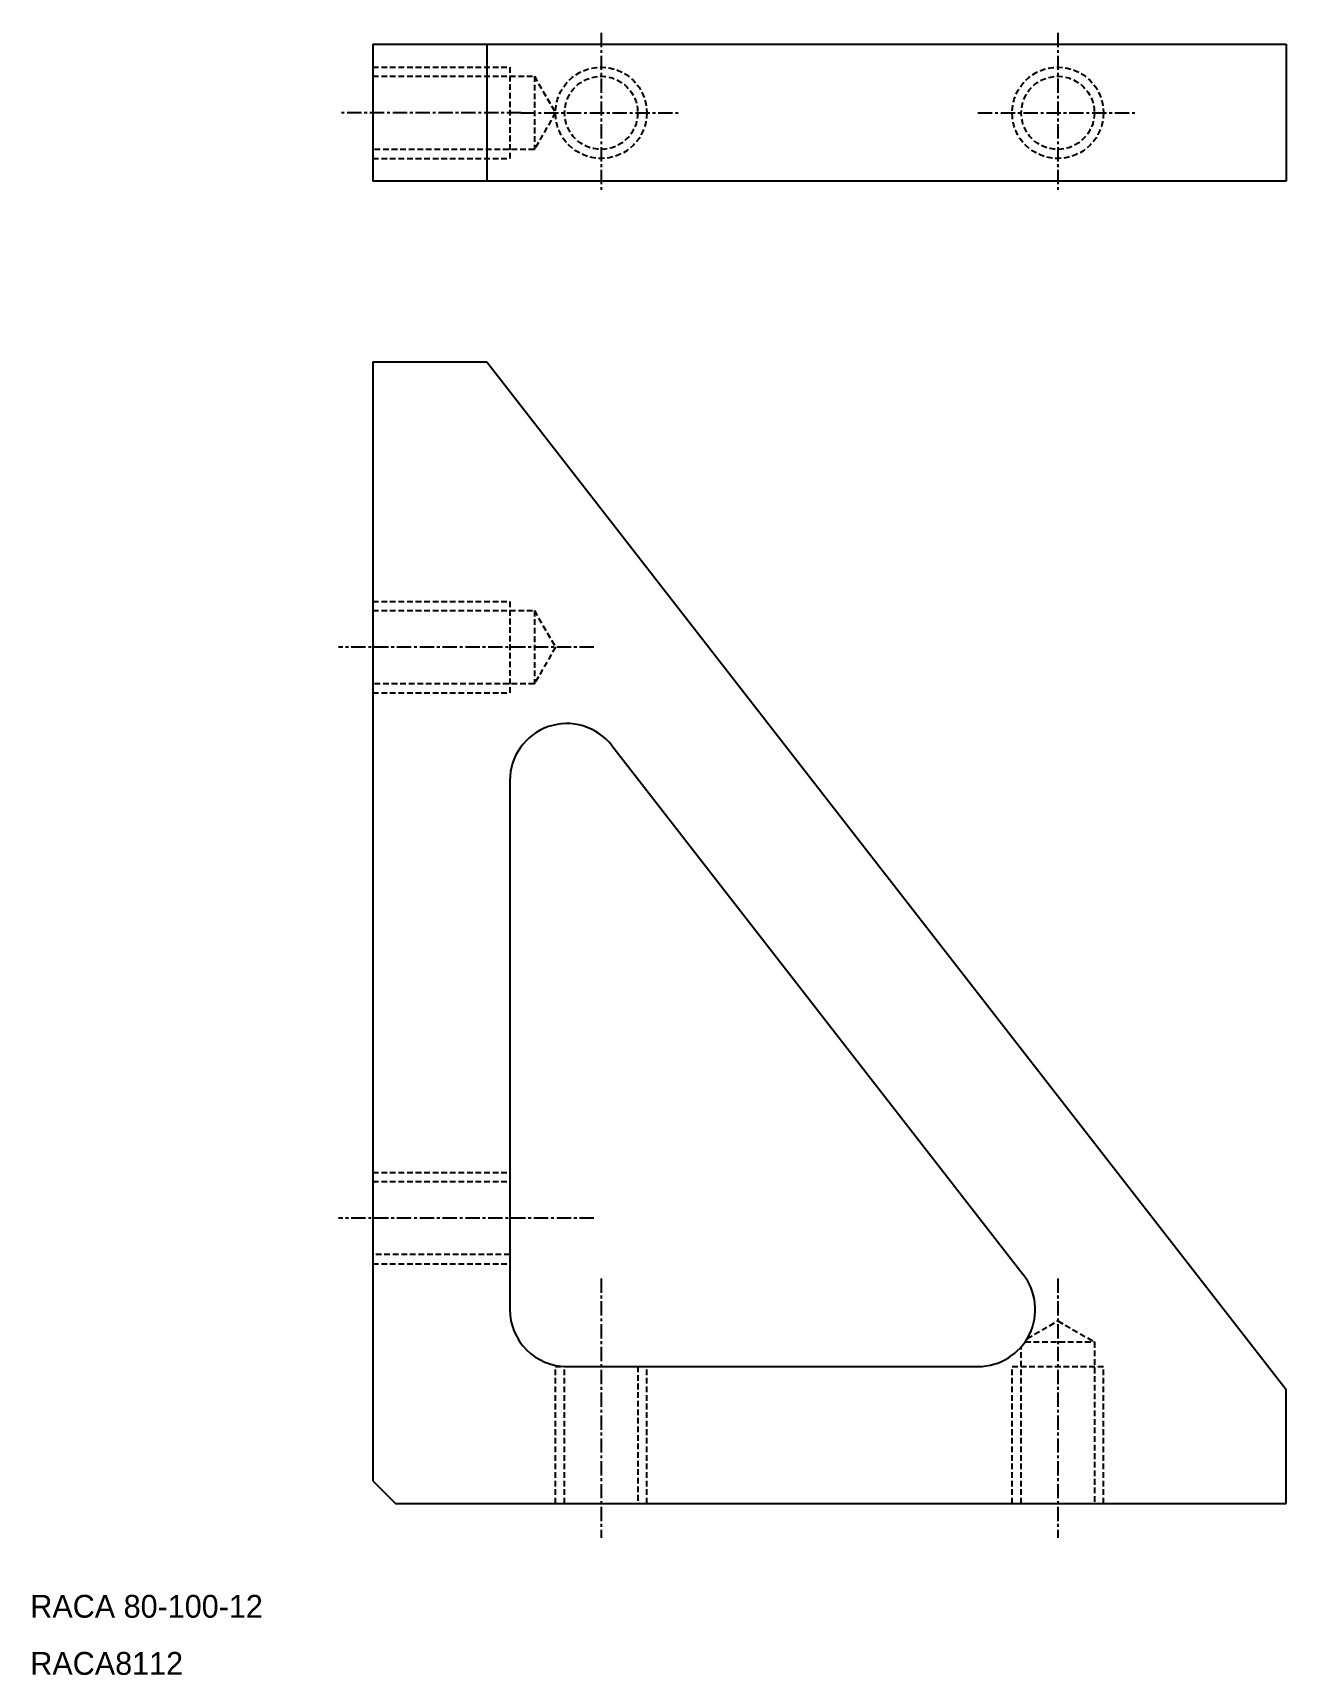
# Model space of a CAD drawing. Extents: x 8695 to 8804, y -290 to -146.
import ezdxf

# ---------------------------------------------------------------- set-up
doc = ezdxf.new("R2010")
doc.units = 0
doc.linetypes.add('CENTER', pattern=[2, 1.25, -0.25, 0.25, -0.25])
doc.linetypes.add('DASHED', pattern=[0.75, 0.5, -0.25])
doc.layers.get('0').update_dxf_attribs({"linetype": 'CONTINUOUS'})
doc.layers.add('CENTER', color=1, linetype='CENTER')

msp = doc.modelspace()

# ---------------------------------------------------------------- linework, layer by layer
at = {"color": 7, "linetype": 'CONTINUOUS'}
for p, q in [((8724.29, -147.25), (8724.29, -159.25)), ((8724.29, -147.25), (8804.29, -147.25)), ((8734.29, -147.25), (8734.29, -159.25)), ((8804.29, -147.25), (8804.29, -159.25)), ((8804.29, -159.25), (8724.29, -159.25)), ((8724.29, -175.05), (8734.29, -175.05)), ((8724.29, -175.05), (8724.29, -273.05)), ((8734.29, -175.05), (8804.29, -265.05)), ((8745.24, -208.67), (8781.26, -254.98)), ((8736.29, -211.74), (8736.29, -258.05)), ((8741.29, -263.05), (8777.31, -263.05)), ((8804.29, -275.05), (8804.29, -265.05)), ((8724.29, -273.05), (8726.29, -275.05)), ((8726.29, -275.05), (8804.29, -275.05))]:
    msp.add_line(p, q, dxfattribs=at)
at = {"color": 3, "linetype": 'DASHED'}
for p, q in [((8724.29, -149.25), (8736.29, -149.25)), ((8736.29, -149.25), (8736.29, -157.25)), ((8724.29, -150.05), (8738.44, -150.05)), ((8738.44, -150.05), (8738.44, -156.45)), ((8738.44, -150.05), (8740.29, -153.25)), ((8740.29, -153.25), (8738.44, -156.45)), ((8738.44, -156.45), (8724.29, -156.45)), ((8724.29, -157.25), (8736.29, -157.25)), ((8724.29, -196.05), (8736.29, -196.05)), ((8724.29, -196.85), (8738.44, -196.85)), ((8736.29, -196.05), (8736.29, -204.05)), ((8738.44, -196.85), (8738.44, -203.25)), ((8738.44, -196.85), (8740.29, -200.05)), ((8740.29, -200.05), (8738.44, -203.25)), ((8738.44, -203.25), (8724.29, -203.25)), ((8724.29, -204.05), (8736.29, -204.05)), ((8724.29, -246.05), (8736.29, -246.05)), ((8724.29, -246.85), (8736.29, -246.85)), ((8736.29, -246.05), (8736.29, -254.05)), ((8736.29, -253.25), (8724.29, -253.25)), ((8724.29, -254.05), (8736.29, -254.05)), ((8781.61, -260.6), (8784.29, -259.05)), ((8784.29, -259.05), (8787.49, -260.9)), ((8781.09, -275.05), (8781.09, -261.32)), ((8781.42, -260.9), (8787.49, -260.9)), ((8787.49, -260.9), (8787.49, -275.05)), ((8740.29, -275.05), (8740.29, -263.05)), ((8740.29, -263.05), (8748.29, -263.05)), ((8741.09, -275.05), (8741.09, -263.05)), ((8747.49, -263.05), (8747.49, -275.05)), ((8748.29, -275.05), (8748.29, -263.05)), ((8780.29, -275.05), (8780.29, -263.05)), ((8780.29, -263.05), (8788.29, -263.05)), ((8788.29, -275.05), (8788.29, -263.05))]:
    msp.add_line(p, q, dxfattribs=at)
for centre, radius in [((8744.29, -153.25), 4), ((8784.29, -153.25), 4), ((8744.29, -153.25), 3.2), ((8784.29, -153.25), 3.2)]:
    msp.add_circle(centre, radius, dxfattribs=at)
at = {"color": 7, "linetype": 'CONTINUOUS'}
for centre, start, end in [((8741.29, -211.74), 37.875, 180), ((8777.31, -258.05), 270, 37.875), ((8741.29, -258.05), 180, 270)]:
    msp.add_arc(centre, 5, start, end, dxfattribs=at)
at = {"layer": 'CENTER', "color": 1, "linetype": 'CENTER'}
for p, q in [((8744.29, -146.25), (8744.29, -160.25)), ((8784.29, -146.25), (8784.29, -160.25)), ((8737.29, -153.25), (8721.29, -153.25)), ((8737.29, -153.25), (8751.29, -153.25)), ((8777.29, -153.25), (8791.29, -153.25)), ((8743.65, -200.05), (8721.29, -200.05)), ((8743.65, -250.05), (8721.29, -250.05)), ((8744.29, -255.34), (8744.29, -278.05)), ((8784.29, -255.34), (8784.29, -278.05))]:
    msp.add_line(p, q, dxfattribs=at)

# ---------------------------------------------------------------- texts
at = {"color": 7, "linetype": 'CONTINUOUS'}
for s, p in [('RACA 80-100-12', (8694.29, -285.05)), ('RACA8112', (8694.29, -290.05))]:
    msp.add_text(s, height=2, dxfattribs=at).set_placement(p)

doc.saveas('drawing.dxf')
